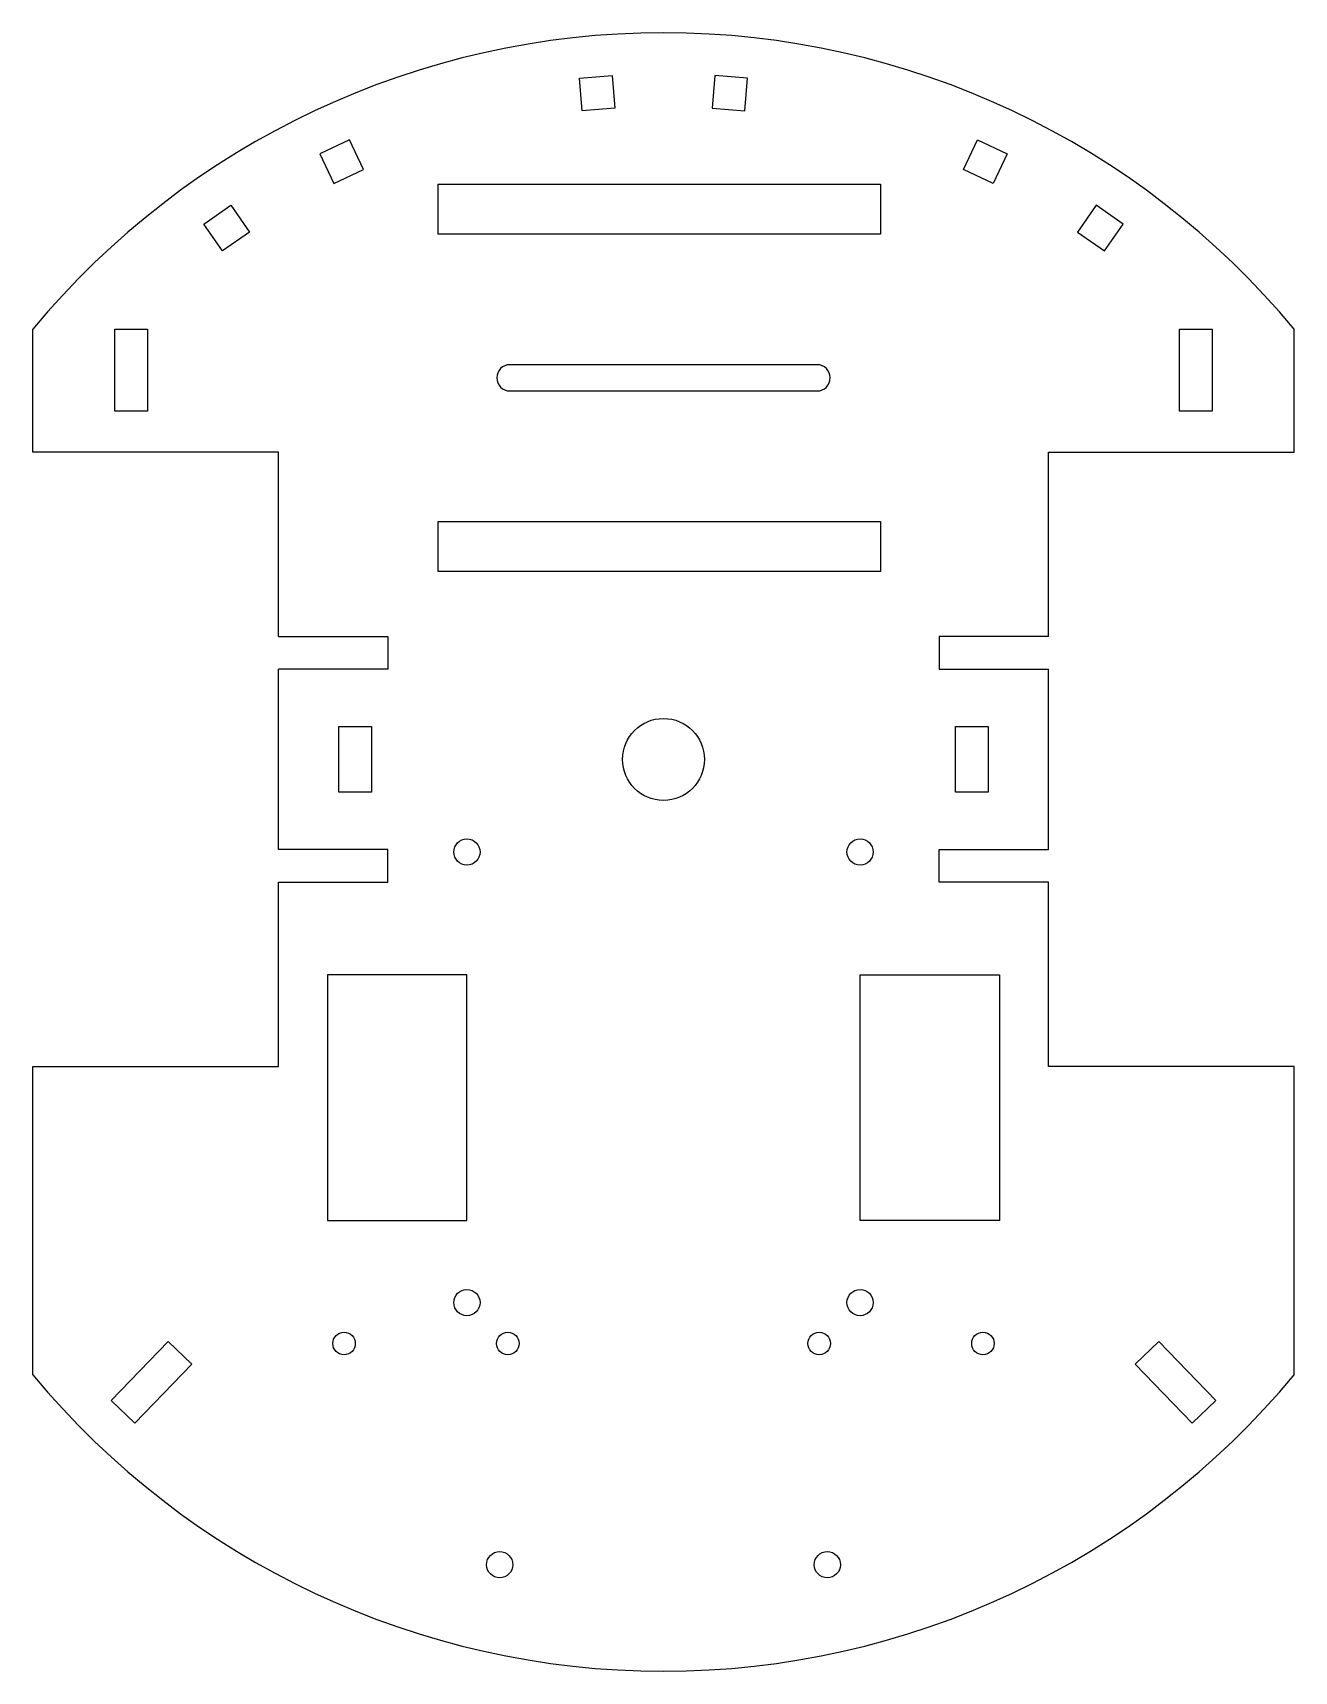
# Model space of a CAD drawing. Header units: millimetres. Extents: x -77 to 77, y -100 to 100.
import ezdxf

# ---------------------------------------------------------------- set-up
doc = ezdxf.new("R2010")
doc.units = ezdxf.units.MM
doc.layers.add('Shape2DView001', color=7, linetype='CONTINUOUS')

msp = doc.modelspace()

# ---------------------------------------------------------------- linework, layer by layer
at = {"layer": 'Shape2DView001'}
for p, q in [((-10.2703, 94.4432), (-6.28557, 94.7918)), ((-9.92173, 90.4584), (-10.2703, 94.4432)), ((-6.28557, 94.7918), (-5.93695, 90.8071)), ((6.28557, 94.7918), (5.93695, 90.8071)), ((10.2703, 94.4432), (6.28557, 94.7918)), ((9.92173, 90.4584), (10.2703, 94.4432)), ((-5.93695, 90.8071), (-9.92173, 90.4584)), ((5.93695, 90.8071), (9.92173, 90.4584)), ((-38.3272, 86.9254), (-41.9525, 85.2349)), ((-36.6367, 83.3002), (-38.3272, 86.9254)), ((36.6367, 83.3002), (38.3272, 86.9254)), ((38.3272, 86.9254), (41.9525, 85.2349)), ((-41.9525, 85.2349), (-40.262, 81.6097)), ((41.9525, 85.2349), (40.262, 81.6097)), ((-40.262, 81.6097), (-36.6367, 83.3002)), ((40.262, 81.6097), (36.6367, 83.3002)), ((-27.5, 75.43), (-27.5, 81.53)), ((-27.5, 81.53), (26.5, 81.53)), ((26.5, 81.53), (26.5, 75.43)), ((-56.116, 76.655), (-52.8394, 78.9493)), ((-52.8394, 78.9493), (-50.5451, 75.6727)), ((52.8394, 78.9493), (50.5451, 75.6727)), ((56.116, 76.655), (52.8394, 78.9493)), ((-53.8217, 73.3784), (-56.116, 76.655)), ((53.8217, 73.3784), (56.116, 76.655)), ((-50.5451, 75.6727), (-53.8217, 73.3784)), ((26.5, 75.43), (-27.5, 75.43)), ((50.5451, 75.6727), (53.8217, 73.3784)), ((-77, 48.8044), (-77, 63.8044)), ((-67, 53.8044), (-67, 63.8044)), ((-67, 63.8044), (-63, 63.8044)), ((-63, 63.8044), (-63, 53.8044)), ((63, 53.8044), (63, 63.8044)), ((63, 63.8044), (67, 63.8044)), ((67, 63.8044), (67, 53.8044)), ((77, 48.8044), (77, 63.8044)), ((18.75, 59.48), (-18.75, 59.48)), ((-18.75, 56.28), (18.75, 56.28)), ((-63, 53.8044), (-67, 53.8044)), ((67, 53.8044), (63, 53.8044)), ((-47, 48.8044), (-77, 48.8044)), ((-47, 26.3), (-47, 48.8044)), ((47, 26.3), (47, 48.8044)), ((47, 48.8044), (77, 48.8044)), ((-27.5, 34.23), (-27.5, 40.33)), ((-27.5, 40.33), (26.5, 40.33)), ((26.5, 40.33), (26.5, 34.23)), ((26.5, 34.23), (-27.5, 34.23)), ((-47, 26.3), (-33.64, 26.3)), ((-33.64, 26.3), (-33.64, 22.3)), ((47, 26.3), (33.64, 26.3)), ((33.64, 26.3), (33.64, 22.3)), ((-33.64, 22.3), (-47, 22.3)), ((-47, 0.3), (-47, 22.3)), ((33.64, 22.3), (47, 22.3)), ((47, 0.3), (47, 22.3)), ((-39.65, 7.3), (-39.65, 15.3)), ((-39.65, 15.3), (-35.65, 15.3)), ((-35.65, 15.3), (-35.65, 7.3)), ((35.65, 7.3), (35.65, 15.3)), ((35.65, 15.3), (39.65, 15.3)), ((39.65, 15.3), (39.65, 7.3)), ((-35.65, 7.3), (-39.65, 7.3)), ((39.65, 7.3), (35.65, 7.3)), ((-33.64, 0.3), (-47, 0.3)), ((-33.64, -3.7), (-33.64, 0.3)), ((33.64, 0.3), (47, 0.3)), ((33.64, -3.7), (33.64, 0.3)), ((-47, -3.7), (-33.64, -3.7)), ((-47, -26.1956), (-47, -3.7)), ((47, -3.7), (33.64, -3.7)), ((47, -26.1956), (47, -3.7)), ((-41, -15), (-41, -45)), ((-24, -15), (-41, -15)), ((-24, -45), (-24, -15)), ((24, -45), (24, -15)), ((24, -15), (41, -15)), ((41, -15), (41, -45)), ((-77, -63.8044), (-77, -26.1956)), ((-77, -26.1956), (-47, -26.1956)), ((77, -26.1956), (47, -26.1956)), ((77, -63.8044), (77, -26.1956)), ((-41, -45), (-24, -45)), ((41, -45), (24, -45)), ((-60.47, -59.7394), (-67.4166, -66.9328)), ((-57.5927, -62.5181), (-60.47, -59.7394)), ((57.5927, -62.5181), (60.47, -59.7394)), ((60.47, -59.7394), (67.4166, -66.9328)), ((-64.5392, -69.7115), (-57.5927, -62.5181)), ((64.5392, -69.7115), (57.5927, -62.5181)), ((-67.4166, -66.9328), (-64.5392, -69.7115)), ((67.4166, -66.9328), (64.5392, -69.7115))]:
    msp.add_line(p, q, dxfattribs=at)
for centre, radius in [((0, 11.3), 5), ((-24, 0), 1.6), ((24, 0), 1.6), ((-24, -55), 1.6), ((24, -55), 1.6), ((-39, -60), 1.375), ((-19, -60), 1.375), ((19, -60), 1.375), ((39, -60), 1.375), ((-20, -87), 1.6), ((20, -87), 1.6)]:
    msp.add_circle(centre, radius, dxfattribs=at)
for centre, radius, start, end in [((0, 0), 100, 39.6461, 140.354), ((-18.75, 57.88), 1.6, 90, -90), ((18.75, 57.88), 1.6, -90, 90), ((0, 0), 100, -140.354, -39.6461)]:
    msp.add_arc(centre, radius, start, end, dxfattribs=at)

doc.saveas('drawing.dxf')
